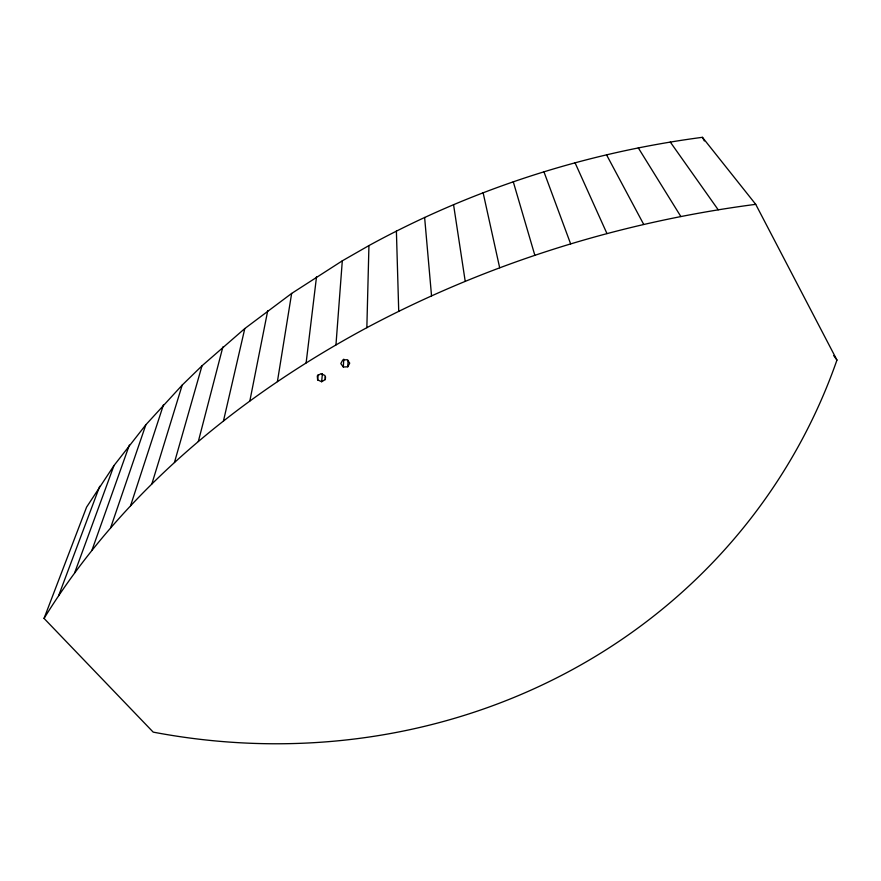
<?xml version="1.0" encoding="UTF-8"?>
<svg xmlns="http://www.w3.org/2000/svg" width="881" height="881" viewBox="0 0 881 881"><rect width="100%" height="100%" fill="white"/><g stroke="black" fill="none" stroke-linecap="round" stroke-linejoin="round"><path stroke-width="1.32" d="M44.05 618.407C121.215 493.228 238.333 396.824 366.848 327.688L368.941 245.579C472.084 189.129 585.898 152.633 702.421 137.315L755.722 204.337L836.95 360.065A637.778 596.349 29.1 0 1 153.195 732.122L44.05 618.407L86.591 507.126L113.979 465.553L145.861 424.752L182.202 385.085L202.002 365.802L244.797 328.558L291.644 293.439L342.302 260.831L368.941 245.579M347.764 366.793L349.735 363.159L347.235 359.734L342.775 359.944L340.815 363.589L343.315 367.003L347.764 366.793L348.116 360.241M343.315 367.003L343.788 359.14M335.958 344.9L342.302 260.831M325.32 379.546L324.979 375.515L320.959 373.676L317.281 375.879L317.634 379.909L321.653 381.737L325.32 379.546L325.552 376.881M321.653 381.737L322.391 373.731M317.634 379.909L318.162 374.579M306.125 362.895L316.521 276.799M277.405 381.605L291.644 293.439M249.841 400.976L267.725 310.718M223.466 420.964L244.797 328.558M198.324 441.491L222.871 346.938M174.438 462.503L202.002 365.802M151.851 483.933L182.202 385.085M130.564 505.749L163.481 404.753M110.599 527.873L145.861 424.752M91.954 550.251L129.364 445.037M74.654 572.837L113.979 465.553M58.686 595.567L99.718 486.268M366.848 327.688C487.567 263.375 620.169 222.012 755.722 204.337M833.712 355.616L836.95 360.065M670.287 142.05L718.202 209.799M638.296 147.876L680.837 216.506M606.524 154.792L643.714 224.435M702.421 137.315L704.348 140.949M575.04 162.754L606.954 233.553M543.929 171.751L570.624 243.839M513.271 181.761L534.833 255.259M483.118 192.73L499.67 267.758M453.55 204.634L465.212 281.303M424.62 217.442L431.536 295.84M396.395 231.108L398.73 311.323"/></g></svg>
